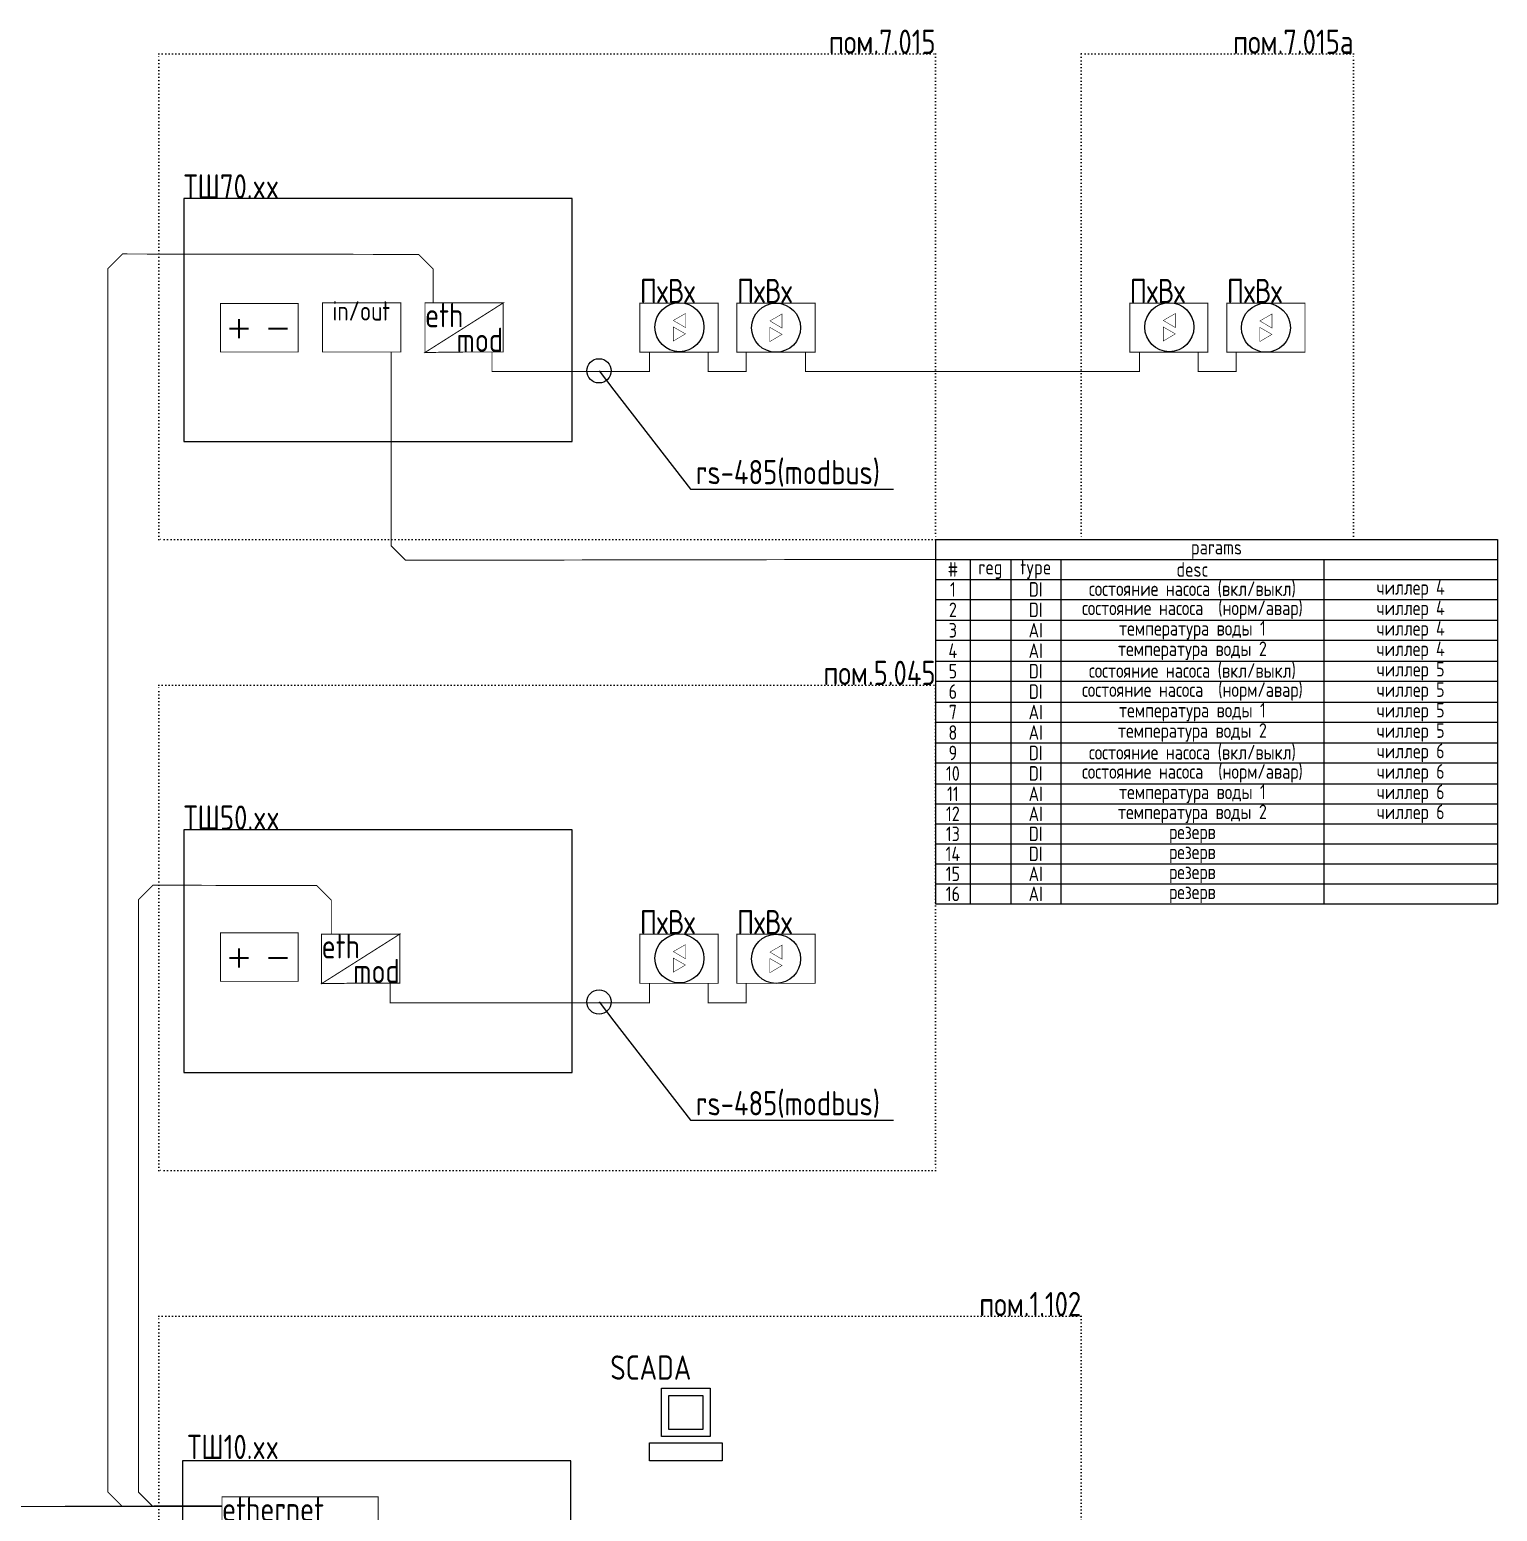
# Model space of a CAD drawing. Header units: inches. Extents: x -443 to 158, y -551 to 426.
# Drawn here: x -144 to 158.4, y 121.1 to 426.3 of the extents above; entities that cross this region are included whole.
import ezdxf
from ezdxf import colors
from ezdxf.entities.mleader import LeaderData, LeaderLine
from ezdxf.math import Vec2, Vec3

# ---------------------------------------------------------------- set-up
doc = ezdxf.new("R2010")
doc.units = ezdxf.units.IN
doc.header["$MEASUREMENT"] = 0
doc.linetypes.add('ACAD_ISO07W100', pattern=[3, 0, -3])
doc.styles.add('-ISOCPEUR-', font='ISOCPEUR.TTF', dxfattribs={"width": 0.8, "height": 2.5})

# ---------------------------------------------------------------- blocks, each defined once
blk = doc.blocks.new('*U19')
at = {"const_width": 0.2}
blk.add_lwpolyline([(0.2, 0.2), (16.2, 0.2), (16.2, 10.2), (0.2, 10.2)], close=True, dxfattribs=at)
at = {"const_width": 0.4}
for points in [[(4, 7), (4, 3)], [(2, 5), (6, 5)], [(10, 5), (14, 5)]]:
    blk.add_lwpolyline(points, dxfattribs=at)
blk = doc.blocks.new('_Origin')
at = {"color": 0, "linetype": 'ByBlock', "lineweight": -2}
blk.add_line((0, 0), (-1, 0), dxfattribs=at)
blk.add_circle((0, 0), 0.5, dxfattribs=at)
blk = doc.blocks.new('*T34')
at = {"color": 0, "linetype": 'ByBlock', "lineweight": -2, "transparency": 16777216}
for p, q in [((0, 0), (115.72, 0)), ((0, 0), (0, -75.07)), ((115.72, 0), (115.72, -75.07)), ((0, -4.12), (115.72, -4.12)), ((7.11, -4.12), (7.11, -75.07)), ((15.47, -4.12), (15.47, -75.07)), ((25.79, -4.12), (25.79, -75.07)), ((80, -4.12), (80, -75.07)), ((0, -8.24), (115.72, -8.24)), ((0, -12.36), (115.72, -12.36)), ((0, -16.66), (115.72, -16.66)), ((0, -20.78), (115.72, -20.78)), ((0, -25.08), (115.72, -25.08)), ((0, -29.2), (115.72, -29.2)), ((0, -33.51), (115.72, -33.51)), ((0, -37.63), (115.72, -37.63)), ((0, -41.93), (115.72, -41.93)), ((0, -46.05), (115.72, -46.05)), ((0, -50.35), (115.72, -50.35)), ((0, -54.47), (115.72, -54.47)), ((0, -58.59), (115.72, -58.59)), ((0, -62.71), (115.72, -62.71)), ((0, -66.83), (115.72, -66.83)), ((0, -70.95), (115.72, -70.95)), ((0, -75.07), (115.72, -75.07))]:
    blk.add_line(p, q, dxfattribs=at)
at = {"color": 0, "transparency": 16777216, "char_height": 3, "attachment_point": 5, "style": '-ISOCPEUR-'}
for s, insert, width in [('params', (57.86, -2.06), 115.6024), ('#', (3.56, -6.18), 6.9929), ('reg', (11.29, -6.18), 8.2369), ('type', (20.63, -6.18), 10.2032), ('desc', (52.9, -6.18), 54.0869), ('1', (3.56, -10.3), 6.9929), ('DI', (20.63, -10.3), 10.2032), ('состояние насоса (вкл/выкл)', (52.9, -10.3), 54.0869), ('чиллер 4', (97.86, -10.3), 35.6024), ('2', (3.56, -14.51), 6.9929), ('DI', (20.63, -14.51), 10.2032), ('состояние насоса  (норм/авар)', (52.9, -14.51), 54.0869), ('чиллер 4', (97.86, -14.51), 35.6024), ('3', (3.56, -18.72), 6.9929), ('AI', (20.63, -18.72), 10.2032), ('температура воды 1', (52.9, -18.72), 54.0869), ('чиллер 4', (97.86, -18.72), 35.6024), ('температура воды 2', (52.9, -22.93), 54.0869), ('чиллер 4', (97.86, -22.93), 35.6024), ('4', (3.56, -22.93), 6.9929), ('AI', (20.63, -22.93), 10.2032), ('5', (3.56, -27.14), 6.9929), ('DI', (20.63, -27.14), 10.2032), ('состояние насоса (вкл/выкл)', (52.9, -27.14), 54.0869), ('чиллер 5', (97.86, -27.14), 35.6024), ('6', (3.56, -31.35), 6.9929), ('DI', (20.63, -31.35), 10.2032), ('состояние насоса  (норм/авар)', (52.9, -31.35), 54.0869), ('чиллер 5', (97.86, -31.35), 35.6024), ('7', (3.56, -35.57), 6.9929), ('AI', (20.63, -35.57), 10.2032), ('температура воды 1', (52.9, -35.57), 54.0869), ('чиллер 5', (97.86, -35.57), 35.6024), ('8', (3.56, -39.78), 6.9929), ('AI', (20.63, -39.78), 10.2032), ('температура воды 2', (52.9, -39.78), 54.0869), ('чиллер 5', (97.86, -39.78), 35.6024), ('9', (3.56, -43.99), 6.9929), ('DI', (20.63, -43.99), 10.2032), ('состояние насоса (вкл/выкл)', (52.9, -43.99), 54.0869), ('чиллер 6', (97.86, -43.99), 35.6024), ('10', (3.56, -48.2), 6.9929), ('DI', (20.63, -48.2), 10.2032), ('состояние насоса  (норм/авар)', (52.9, -48.2), 54.0869), ('чиллер 6', (97.86, -48.2), 35.6024), ('11', (3.56, -52.41), 6.9929), ('AI', (20.63, -52.41), 10.2032), ('температура воды 1', (52.9, -52.41), 54.0869), ('чиллер 6', (97.86, -52.41), 35.6024), ('температура воды 2', (52.9, -56.53), 54.0869), ('чиллер 6', (97.86, -56.53), 35.6024), ('12', (3.56, -56.53), 6.9929), ('AI', (20.63, -56.53), 10.2032), ('13', (3.56, -60.65), 6.9929), ('DI', (20.63, -60.65), 10.2032), ('резерв', (52.9, -60.65), 54.0869), ('14', (3.56, -64.77), 6.9929), ('DI', (20.63, -64.77), 10.2032), ('резерв', (52.9, -64.77), 54.0869), ('15', (3.56, -68.89), 6.9929), ('AI', (20.63, -68.89), 10.2032), ('резерв', (52.9, -68.89), 54.0869), ('16', (3.56, -73.01), 6.9929), ('AI', (20.63, -73.01), 10.2032), ('резерв', (52.9, -73.01), 54.0869)]:
    blk.add_mtext(s, dxfattribs=dict(at, insert=insert, width=width))

msp = doc.modelspace()

# ---------------------------------------------------------------- linework, layer by layer
for p, q in [((-13.8, 136.48), (-13.8, 146.48)), ((-13.8, 146.48), (-3.8, 146.48)), ((-12.3, 137.98), (-12.3, 144.98)), ((-12.3, 144.98), (-5.3, 144.98)), ((-5.3, 144.98), (-5.3, 137.98)), ((-3.8, 146.48), (-3.8, 136.48)), ((-5.3, 137.98), (-12.3, 137.98)), ((-16.3, 135.23), (-1.3, 135.23)), ((-16.3, 131.48), (-16.3, 135.23)), ((-3.8, 136.48), (-13.8, 136.48)), ((-1.3, 135.23), (-1.3, 131.48)), ((-1.3, 131.48), (-16.3, 131.48))]:
    msp.add_line(p, q)
at = {"linetype": 'ACAD_ISO07W100', "ltscale": 0.2}
for points in [[(-117.34, 421.29), (42.66, 421.29), (42.66, 321.29), (-117.34, 321.29)], [(128.76, 421.29), (72.66, 421.29), (72.66, 321.29), (128.76, 321.29)], [(-117.34, 291.29), (42.66, 291.29), (42.66, 191.29), (-117.34, 191.29)], [(-117.34, 161.29), (72.66, 161.29), (72.66, 61.29), (-117.34, 61.29)]]:
    msp.add_lwpolyline(points, close=True, dxfattribs=at)
for points in [[(-112.22, 341.48), (-32.22, 341.48), (-32.22, 391.48), (-112.22, 391.48)], [(-112.22, 211.48), (-32.22, 211.48), (-32.22, 261.48), (-112.22, 261.48)], [(-112.46, 81.48), (-32.46, 81.48), (-32.46, 131.48), (-112.46, 131.48)]]:
    msp.add_lwpolyline(points, close=True)
at = {"const_width": 0.2}
for points in [[(-223.95, 370.16), (-223.95, 377.16), (-220.95, 380.16), (-155.85, 380.08), (-152.85, 377.08), (-152.85, 125.06), (-149.85, 122.06), (-104.34, 122.06)], [(-60.82, 369.99), (-60.82, 376.99), (-63.82, 379.99), (-124.85, 380.08), (-127.85, 377.08), (-127.85, 125.06), (-124.85, 122.06), (-104.34, 122.06)], [(-69.52, 359.89), (-69.52, 319.99), (-66.52, 316.99), (42.66, 317.17)], [(-48.72, 359.89), (-48.72, 355.86), (-16.26, 355.86), (-16.26, 359.85)], [(3.64, 359.85), (3.64, 355.86), (-4.16, 355.86), (-4.16, 359.85)], [(15.84, 359.95), (15.84, 355.86), (84.66, 355.86), (84.66, 359.85)], [(104.56, 359.85), (104.56, 355.86), (96.76, 355.86), (96.76, 359.85)], [(-104.34, 122.25), (-154.85, 122.06), (-157.85, 125.05), (-157.85, 299.27), (-160.85, 302.27), (-201.74, 302.27)], [(-104.34, 122.25), (-154.85, 122.06), (-157.85, 125.05), (-157.85, 264.18), (-160.85, 267.18), (-201.74, 267.18)], [(-81.82, 239.99), (-81.82, 246.99), (-84.82, 249.99), (-118.56, 250.06), (-121.56, 247.06), (-121.56, 125.06), (-118.56, 122.06), (-104.34, 122.06)], [(-104.34, 122.25), (-154.85, 122.06), (-157.85, 125.05), (-157.85, 229.1), (-160.85, 232.1), (-201.74, 232.1)], [(-69.72, 229.89), (-69.72, 225.86), (-16.26, 225.86), (-16.26, 229.85)], [(3.64, 229.85), (3.64, 225.86), (-4.16, 225.86), (-4.16, 229.85)], [(-214.3, 110.16), (-214.3, 119.06), (-211.3, 122.06), (-104.34, 122.06)]]:
    msp.add_lwpolyline(points, dxfattribs=at)
for points in [[(-83.62, 369.99), (-67.52, 369.99), (-67.52, 359.89), (-83.62, 359.89)], [(-54.42, 359.89), (-46.42, 359.89), (-46.42, 369.99), (-62.52, 359.79)], [(-62.52, 359.79), (-46.42, 369.99), (-54.52, 369.99), (-62.52, 369.99)], [(-2.16, 369.95), (-18.26, 369.95), (-18.26, 359.85), (-2.16, 359.85)], [(17.84, 369.95), (1.74, 369.95), (1.74, 359.85), (17.84, 359.85)], [(98.76, 369.95), (82.66, 369.95), (82.66, 359.85), (98.76, 359.85)], [(118.76, 369.95), (102.66, 369.95), (102.66, 359.85), (118.76, 359.85)], [(-75.72, 229.89), (-67.72, 229.89), (-67.72, 239.99), (-83.82, 229.79)], [(-83.82, 229.79), (-67.72, 239.99), (-75.82, 239.99), (-83.82, 239.99)], [(-2.16, 239.95), (-18.26, 239.95), (-18.26, 229.85), (-2.16, 229.85)], [(17.84, 239.95), (1.74, 239.95), (1.74, 229.85), (17.84, 229.85)], [(-104.34, 124.06), (-72.14, 124.06), (-72.14, 113.86), (-104.34, 113.86)]]:
    msp.add_lwpolyline(points, close=True, dxfattribs=at)
at = {"color": 1, "const_width": 0.1}
for points in [[(-11.37, 366.39), (-8.87, 367.82), (-8.87, 364.92), (-11.37, 366.39)], [(8.53, 366.29), (11.03, 367.72), (11.03, 364.82), (8.53, 366.29)], [(89.56, 366.39), (92.05, 367.82), (92.05, 364.92), (89.56, 366.39)], [(109.46, 366.29), (111.95, 367.72), (111.95, 364.82), (109.46, 366.29)], [(-11.37, 236.39), (-8.87, 237.82), (-8.87, 234.92), (-11.37, 236.39)], [(8.53, 236.29), (11.03, 237.72), (11.03, 234.82), (8.53, 236.29)]]:
    msp.add_lwpolyline(points, dxfattribs=at)
at = {"color": 5, "const_width": 0.1}
for points in [[(-8.87, 363.62), (-11.37, 365.05), (-11.37, 362.15), (-8.87, 363.62)], [(11.03, 363.52), (8.53, 364.95), (8.53, 362.05), (11.03, 363.52)], [(92.05, 363.62), (89.56, 365.05), (89.56, 362.15), (92.05, 363.62)], [(111.95, 363.52), (109.46, 364.95), (109.46, 362.05), (111.95, 363.52)], [(-8.87, 233.62), (-11.37, 235.05), (-11.37, 232.15), (-8.87, 233.62)], [(11.03, 233.52), (8.53, 234.95), (8.53, 232.05), (11.03, 233.52)]]:
    msp.add_lwpolyline(points, dxfattribs=at)
for centre in [(-10.11, 365), (9.79, 364.9), (90.81, 365), (110.71, 364.9), (-10.11, 235), (9.79, 234.9)]:
    msp.add_circle(centre, 5.05)

# ---------------------------------------------------------------- block references
for name, p in [('*U19', (-104.82, 359.69)), ('*T34', (42.66, 321.29)), ('*U19', (-104.82, 230.06))]:
    msp.add_blockref(name, p)

# ---------------------------------------------------------------- texts
at = {"char_height": 5, "style": '-ISOCPEUR-'}
for s, width, heights, insert, attachment_point in [('\\pi-8,l8,t20;пом.7.015', 80.3115, [9], (42.66, 421.29), 9), ('\\pi-8,l8,t20;пом.7.015а', 80.3115, [9], (128.76, 421.29), 9), ('\\pi-8,l8,t20;ТШ70.xx', 80.3115, [9], (-112.22, 391.48), 7), ('ПхВх', 80.3115, [9], (-18.26, 369.95), 7), ('ПхВх', 80.3115, [9], (1.74, 369.95), 7), ('ПхВх', 80.3115, [9], (82.66, 369.95), 7), ('ПхВх', 80.3115, [9], (102.66, 369.95), 7), ('\\pi-8,l8,t20;eth', 8, [9], (-62.52, 369.99), 1), ('\\pi-8,l8,t20;mod', 8, [9], (-46.42, 359.89), 9), ('\\pi-8,l8,t20;пом.5.045', 80.3115, [9], (42.66, 291.29), 9), ('\\pi-8,l8,t20;ТШ50.xx', 80.3115, [9], (-112.22, 261.48), 7), ('ПхВх', 80.3115, [9], (-18.26, 239.95), 7), ('ПхВх', 80.3115, [9], (1.74, 239.95), 7), ('\\pi-8,l8,t20;eth', 8, [9], (-83.82, 239.99), 1), ('\\pi-8,l8,t20;mod', 8, [9], (-67.72, 229.89), 9), ('\\pi-8,l8,t20;пом.1.102', 80.3115, [9], (72.66, 161.29), 9), (' SCADA', 43.6168, [0], (-26.89, 150.7), 4), ('\\pi-8,l8,t20;ТШ10.xx', 80.3115, [9], (-111.45, 131.86), 7), ('\\pi-8,l8,t20;ethernet', 8, [9], (-104.34, 124.06), 1)]:
    msp.add_mtext_dynamic_manual_height_columns(s, width=width, gutter_width=12.5, heights=heights, dxfattribs=dict(at, insert=insert, attachment_point=attachment_point))
at = {"insert": (-83.62, 370.36), "char_height": 4, "width": 16.1, "attachment_point": 1, "style": '-ISOCPEUR-'}
msp.add_mtext(' in/out', dxfattribs=at)

# ---------------------------------------------------------------- leaders
ml = msp.add_multileader_mtext('Standard')
ml.set_content('\\L{\\Lrs-485(modbus)}', color=256, style='-ISOCPEUR-')
ml.set_leader_properties()
ml.set_arrow_properties(name='ORIGIN')
ml.build(insert=Vec2(0, 0))
ml.multileader.update_dxf_attribs({"text_left_attachment_type": 8, "text_right_attachment_type": 4, "dogleg_length": 1, "arrow_head_size": 5})
ctx = ml.context
ctx.base_point, ctx.char_height, ctx.arrow_head_size, ctx.landing_gap_size, ctx.plane_origin = Vec3(-6.82, 331.65), 5, 5, 0.09, Vec3(-26.67, 356.01)
ctx.left_attachment, ctx.right_attachment = 8, 4
notes = []
notes.append((ctx, [(0, (1, 1, 0), (-7.82, 331.65), (1, 0), 1, [(0, [(-26.67, 356.01)], 0, [])])]))
ctx.mtext.insert, ctx.mtext.line_spacing_style, ctx.mtext.flow_direction = Vec3(-6.73, 337.65), 2, 5
ml = msp.add_multileader_mtext('Standard')
ml.set_content('\\L{\\Lrs-485(modbus)}', color=256, style='-ISOCPEUR-')
ml.set_leader_properties()
ml.set_arrow_properties(name='ORIGIN')
ml.build(insert=Vec2(0, 0))
ml.multileader.update_dxf_attribs({"text_left_attachment_type": 8, "text_right_attachment_type": 4, "dogleg_length": 1, "arrow_head_size": 5})
ctx = ml.context
ctx.base_point, ctx.char_height, ctx.arrow_head_size, ctx.landing_gap_size, ctx.plane_origin = Vec3(-6.82, 201.65), 5, 5, 0.09, Vec3(-26.67, 226.01)
ctx.left_attachment, ctx.right_attachment = 8, 4
notes.append((ctx, [(0, (1, 1, 0), (-7.82, 201.65), (1, 0), 1, [(0, [(-26.67, 226.01)], 0, [])])]))
ctx.mtext.insert, ctx.mtext.line_spacing_style, ctx.mtext.flow_direction = Vec3(-6.73, 207.65), 2, 5
for ctx, leaders in notes:
    for number, flags, end, landing, length, lines in leaders:
        leader = LeaderData()
        leader.index, (leader.has_last_leader_line, leader.has_dogleg_vector, leader.attachment_direction) = number, flags
        leader.last_leader_point, leader.dogleg_vector, leader.dogleg_length = Vec3(end), Vec3(landing), length
        for number, points, colour, breaks in lines:
            line = LeaderLine()
            line.index, line.vertices, line.color, line.breaks = number, Vec3.list(points), colors.encode_raw_color(colour), breaks
            leader.lines.append(line)
        ctx.leaders.append(leader)

doc.saveas('drawing.dxf')
